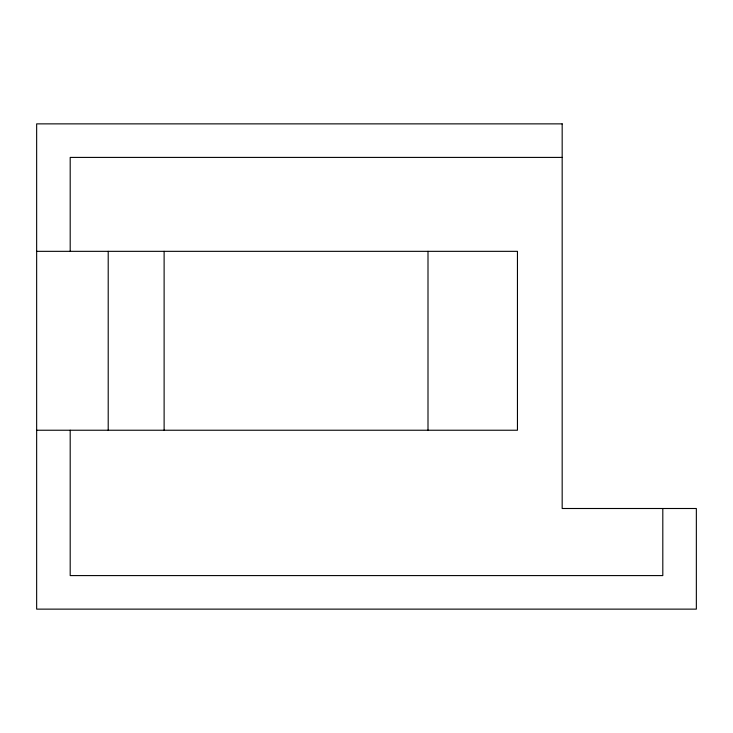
<?xml version="1.0" encoding="UTF-8"?>
<svg xmlns="http://www.w3.org/2000/svg" width="733" height="733" viewBox="0 0 733 733"><rect width="100%" height="100%" fill="white"/><g stroke="black" fill="none" stroke-linecap="round" stroke-linejoin="round"><path stroke-width="1.1" d="M562.174 157.412L70.194 157.412L70.194 251.337M36.65 251.337L517.452 251.337L517.452 430.234L36.65 430.234M662.806 508.5L662.806 575.588L70.194 575.588L70.194 430.234M427.999 251.337L427.999 430.234M164.119 251.337L164.119 430.234M108.209 251.337L108.209 430.234M562.174 123.868L36.65 123.868L36.65 609.132L696.35 609.132L696.35 508.5L562.174 508.5L562.174 123.868"/></g></svg>
